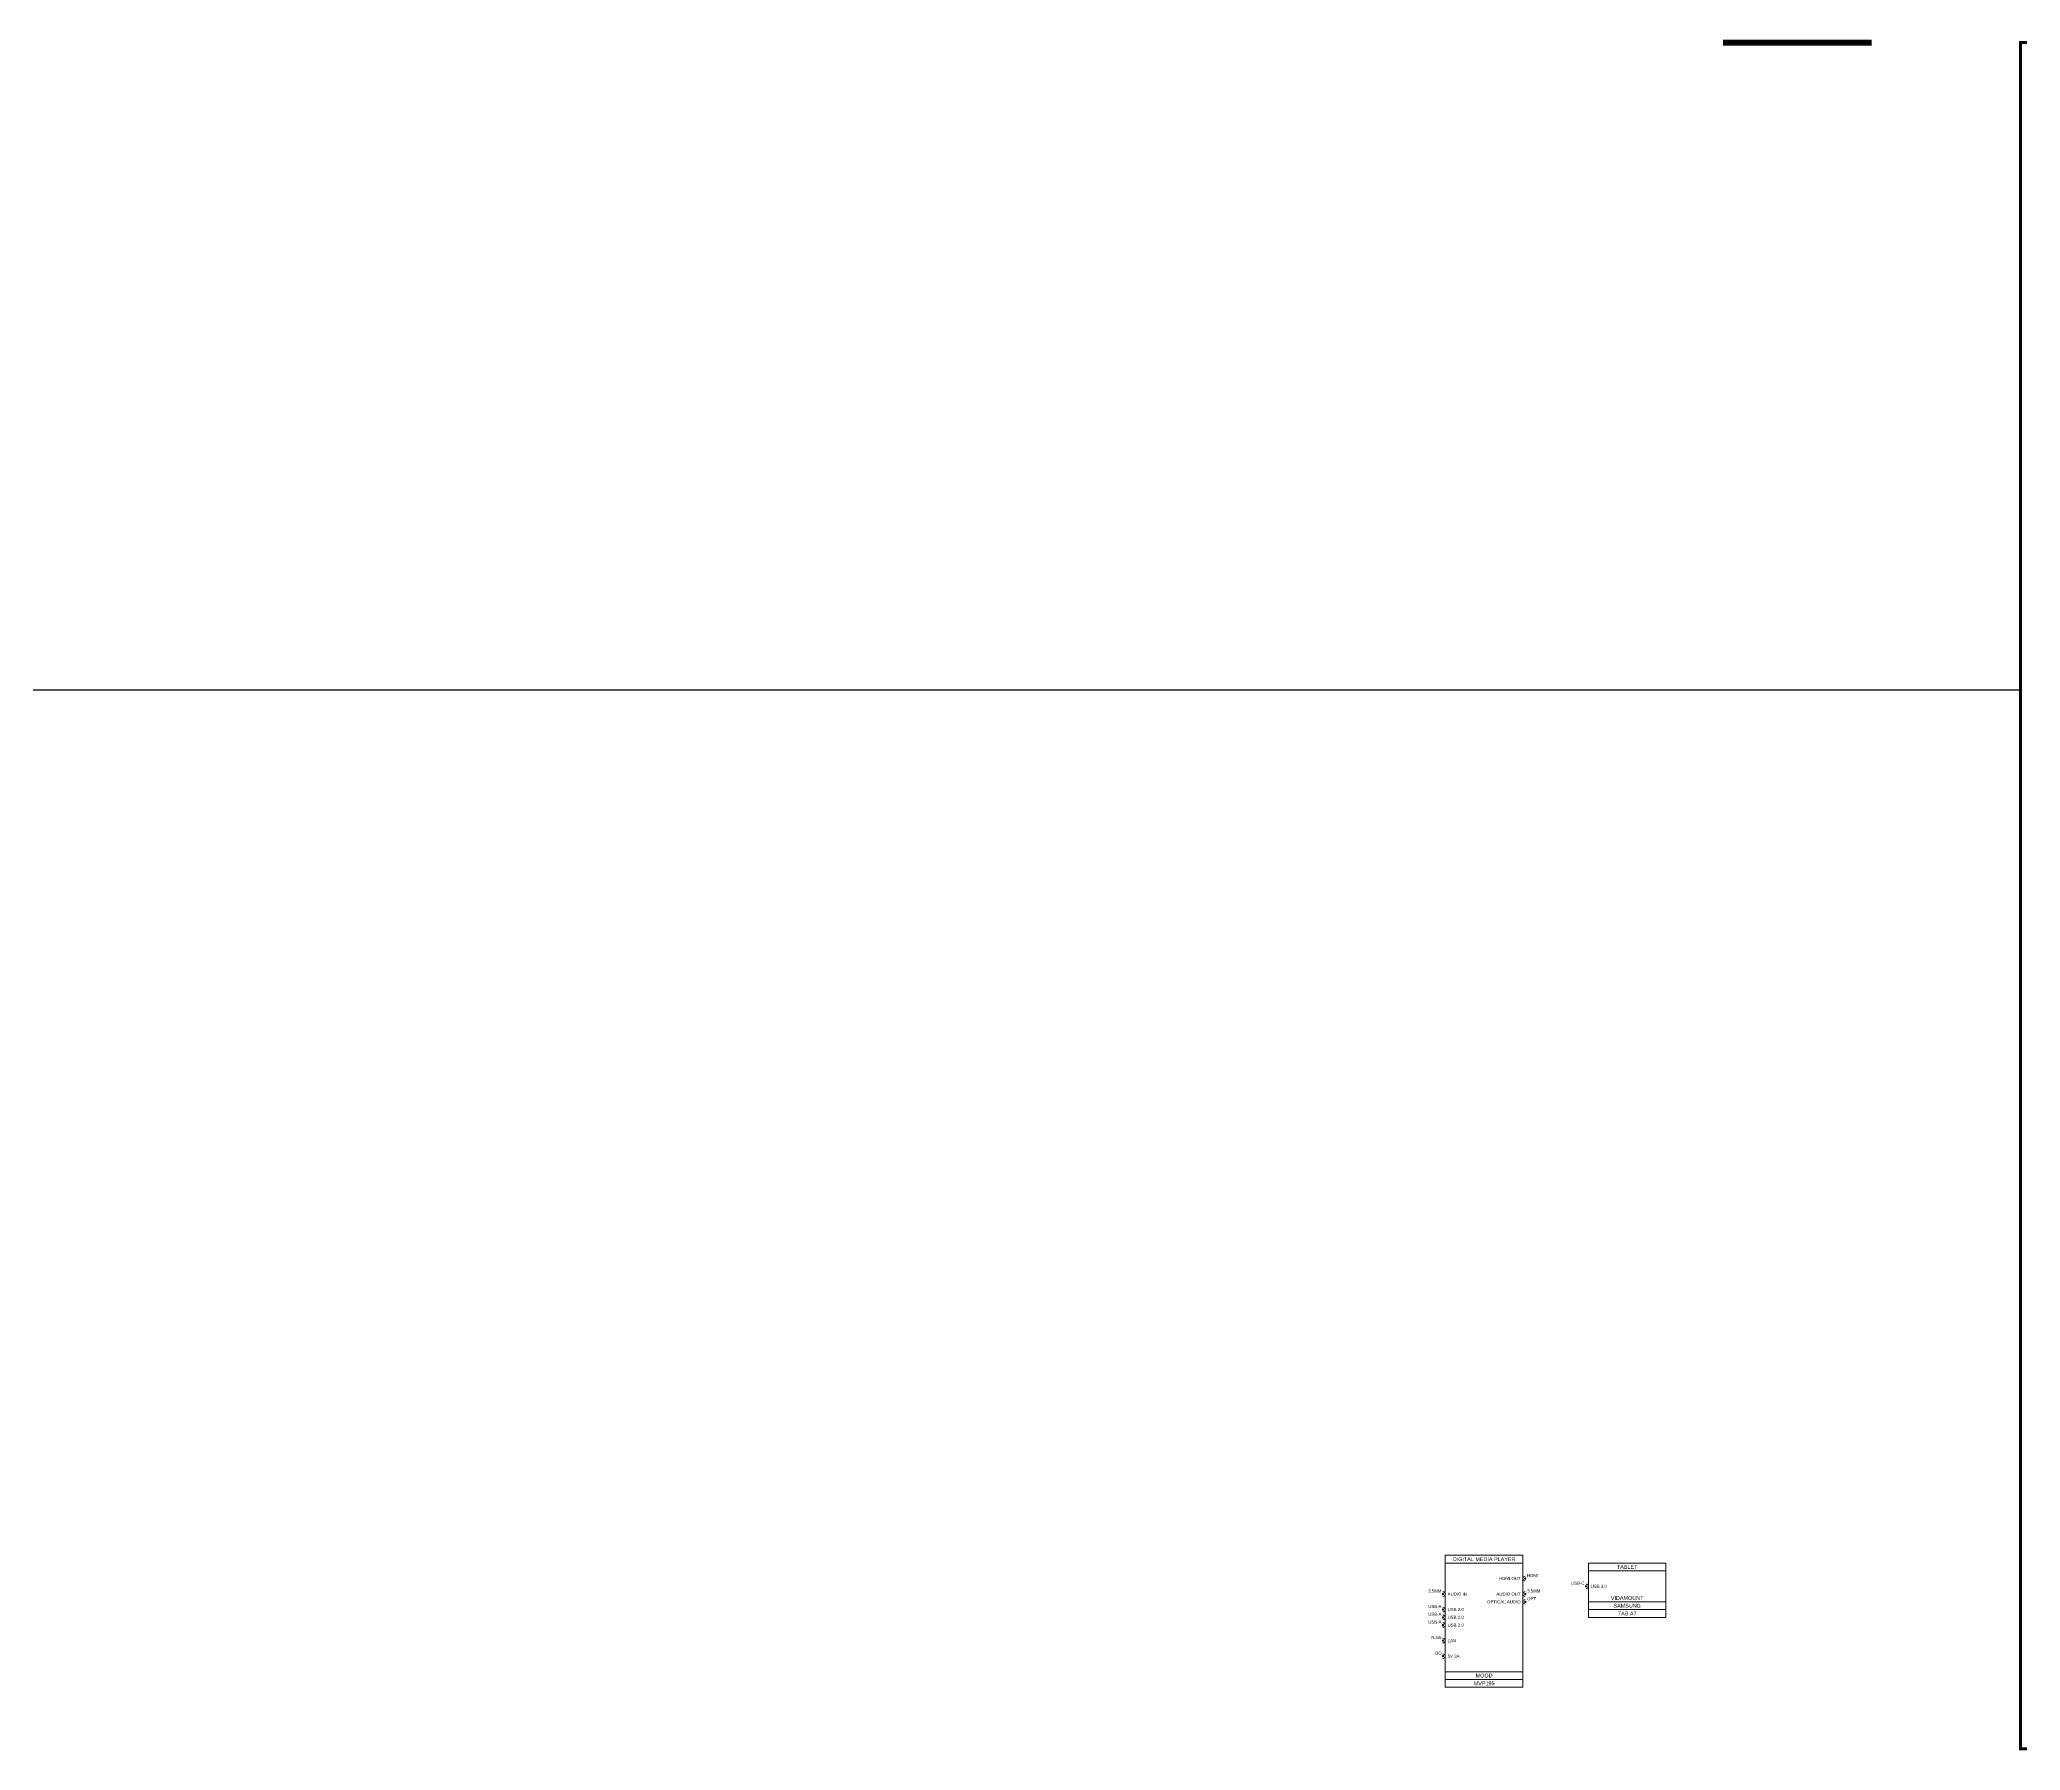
# Model space of a CAD drawing. Header units: millimetres. Extents: x -71336 to -35435, y -26189 to 22712.
# Drawn here: x -50021 to -48745, y 4056 to 5159 of the extents above; entities that cross this region are included whole.
import ezdxf
from ezdxf.enums import TextEntityAlignment as Align

# ---------------------------------------------------------------- set-up
doc = ezdxf.new("R2010")
doc.units = ezdxf.units.MM
doc.layers.add('SC - Equipment', color=7, linetype='Continuous', lineweight=13)
doc.layers.add('SC - Guides', color=211, linetype='Continuous', plot=False)
doc.layers.add('SC - Titlesheet - Model', color=250, linetype='Continuous', plot=False)
doc.styles.get("Standard").update_dxf_attribs({"font": 'arial.ttf', "height": 35})

# ---------------------------------------------------------------- blocks, each defined once
blk = doc.blocks.new('*U189')
at = {"layer": 'SC - Guides', "color": 5, "ltscale": 5, "const_width": 2}
blk.add_lwpolyline([(-415.5, 287), (-465.5, 287)], dxfattribs=at)
at = {"layer": 'SC - Titlesheet - Model', "color": 6, "ltscale": 5, "const_width": 1}
blk.add_lwpolyline([(-365.5, -287), (365.5, -287), (365.5, 287), (-365.5, 287)], close=True, dxfattribs=at)
at = {"layer": 'SC - Titlesheet - Model', "color": 5, "lineweight": 30, "ltscale": 5, "flags": 104}
blk.add_attdef('ADDITIONS', text='', height=5, dxfattribs=at).set_placement((-365.5, -312), align=Align.TOP_LEFT)
blk.add_attdef('CHANGES', text='', height=5, dxfattribs=at).set_placement((0, -312), align=Align.TOP_CENTER)
blk.add_attdef('OMISSIONS', text='', height=5, dxfattribs=at).set_placement((365.5, -312), align=Align.TOP_RIGHT)
blk = doc.blocks.new('MOOD MVP195 - SCHEMATIC')
at = {"layer": 'SC - Equipment'}
for p, q in [((-25, 0), (25, 0)), ((-25, -85), (-25, 0)), ((25, 0), (25, -85)), ((25, -5), (-25, -5)), ((25, -75), (-25, -75)), ((25, -75), (-25, -75)), ((25, -80), (-25, -80)), ((25, -80), (-25, -80)), ((25, -80), (-25, -80)), ((25, -85), (-25, -85))]:
    blk.add_line(p, q, dxfattribs=at)
at = {"layer": 'SC - Equipment', "const_width": 0.7}
for points in [[(-26.1, -25, 1), (-26.9, -25, 1)], [(26.1, -15, -1), (26.9, -15, -1)], [(26.1, -25, -1), (26.9, -25, -1)], [(-26.1, -35, 1), (-26.9, -35, 1)], [(26.1, -30, -1), (26.9, -30, -1)], [(-26.1, -40, 1), (-26.9, -40, 1)], [(-26.1, -45, 1), (-26.9, -45, 1)], [(-26.1, -55, 1), (-26.9, -55, 1)], [(-26.1, -65, 1), (-26.9, -65, 1)]]:
    blk.add_lwpolyline(points, format="xyb", close=True, dxfattribs=at)
at = {"layer": 'SC - Equipment'}
for centre, start, end in [((-26.5, -25), 270, 90), ((26.5, -15), 90, 270), ((26.5, -25), 90, 270), ((-26.5, -35), 270, 90), ((26.5, -30), 90, 270), ((-26.5, -40), 270, 90), ((-26.5, -45), 270, 90), ((-26.5, -55), 270, 90), ((-26.5, -65), 270, 90)]:
    blk.add_arc(centre, 1.5, start, end, dxfattribs=at)
at = {"ltscale": 5}
for tag, p in [('DESCRIPTION', (0, -2.5)), ('MAKE', (0, -77.5)), ('MODEL', (0, -82.5))]:
    blk.add_attdef(tag, text='', height=2.5, dxfattribs=at).set_placement(p, align=Align.MIDDLE_CENTER)
at = {"ltscale": 5, "flags": 1}
for tag, p in [('ROOM_TYPE', (45, -5)), ('LOCATION', (45, -10)), ('RACK_EQUIPMENT_(Y/N)', (45, -15)), ('AMP(@240V)', (45, -40)), ('IP_(Y/N)', (45, -30)), ('POE(WATT)', (45, -35)), ('WATT', (45, -45)), ('BTU/H', (45, -50)), ('WEIGHT(KG)', (45, -55)), ('TRANSFORMER_TAPS', (45, -60))]:
    blk.add_attdef(tag, p, '', height=2.5, dxfattribs=at)
blk.add_attdef('BRACKET', text='', height=2.5, dxfattribs=at).set_placement((0, -72.5), align=Align.MIDDLE_CENTER)
at = {"layer": 'SC - Equipment', "ltscale": 5, "char_height": 2}
for s, insert, width, attachment_point in [('HDMI', (27.7, -13), 7.175, 4), ('3.5MM', (-27.5, -23), 5.774, 6), ('AUDIO IN', (-23.5, -25), 23.5, 4), ('AUDIO OUT', (23.5, -25), 23.5, 6), ('HDMI OUT', (23.5, -15), 23.5, 6), ('3.5MM', (27.7, -23), 7.175, 4), ('USB-A', (-27.5, -33), 5.774, 6), ('USB-A', (-27.5, -38), 5.774, 6), ('USB 2.0', (-23.5, -35), 23.5, 4), ('OPTICAL AUDIO ', (23.5, -30), 23.5, 6), ('OPT', (27.7, -28), 7.175, 4), ('USB-A', (-27.5, -43), 5.774, 6), ('USB 2.0', (-23.5, -40), 23.5, 4), ('USB 2.0', (-23.5, -45), 23.5, 4), ('RJ45', (-27.5, -53), 5.774, 6), ('DC', (-27.5, -63), 5.774, 6), ('LAN', (-23.5, -55), 23.5, 4), ('5V 3A', (-23.5, -65), 23.5, 4)]:
    blk.add_mtext(s, dxfattribs=dict(at, insert=insert, width=width, attachment_point=attachment_point))
blk = doc.blocks.new('SAMSUNG TAB A7 - SCHEMATIC')
at = {"layer": 'SC - Equipment'}
for p, q in [((-25, 0), (25, 0)), ((-25, -35), (-25, 0)), ((25, 0), (25, -35)), ((25, -5), (-25, -5)), ((25, -25), (-25, -25)), ((25, -25), (-25, -25)), ((25, -30), (-25, -30)), ((25, -30), (-25, -30)), ((25, -30), (-25, -30)), ((25, -35), (-25, -35))]:
    blk.add_line(p, q, dxfattribs=at)
at = {"layer": 'SC - Equipment', "const_width": 0.7}
blk.add_lwpolyline([(-26.1, -15, 1), (-26.9, -15, 1)], format="xyb", close=True, dxfattribs=at)
at = {"layer": 'SC - Equipment'}
blk.add_arc((-26.5, -15), 1.5, 270, 90, dxfattribs=at)
at = {"ltscale": 5}
for tag, p in [('DESCRIPTION', (0, -2.5)), ('BRACKET', (0, -22.5)), ('MODEL', (0, -32.5)), ('MAKE', (0, -27.5))]:
    blk.add_attdef(tag, text='', height=2.5, dxfattribs=at).set_placement(p, align=Align.MIDDLE_CENTER)
at = {"ltscale": 5, "flags": 1}
for tag, p in [('ROOM_TYPE', (45, -5)), ('LOCATION', (45, -10)), ('RACK_EQUIPMENT_(Y/N)', (45, -15)), ('AMP(@240V)', (45, -40)), ('IP_(Y/N)', (45, -30)), ('POE(WATT)', (45, -35)), ('WATT', (45, -45)), ('BTU/H', (45, -50)), ('WEIGHT(KG)', (45, -55)), ('TRANSFORMER_TAPS', (45, -60))]:
    blk.add_attdef(tag, p, '', height=2.5, dxfattribs=at)
at = {"layer": 'SC - Equipment', "ltscale": 5, "char_height": 2}
for s, insert, width, attachment_point in [('USB-C', (-27.5, -13), 5.774, 6), ('USB 3.0', (-23.5, -15), 23.5, 4)]:
    blk.add_mtext(s, dxfattribs=dict(at, insert=insert, width=width, attachment_point=attachment_point))

msp = doc.modelspace()

# ---------------------------------------------------------------- linework, layer by layer
at = {"ltscale": 5}
msp.add_lwpolyline([(-48745.154, 4739.522), (-57357.202, 4739.522)], dxfattribs=at)

# ---------------------------------------------------------------- block references
at = {"xscale": 1.915184678522737, "yscale": 1.915184678522737, "zscale": 1.915184678522737}
msp.add_blockref('*U189', (-48045.154, 4607.083), dxfattribs=at)
at = {"ltscale": 5}
for name, p, values in [('MOOD MVP195 - SCHEMATIC', (-49090.632, 4182.169), {'DESCRIPTION': 'DIGITAL MEDIA PLAYER', 'MAKE': 'MOOD', 'MODEL': 'MVP195'}), ('SAMSUNG TAB A7 - SCHEMATIC', (-48998.465, 4177.157), {'DESCRIPTION': 'TABLET', 'MAKE': 'SAMSUNG', 'MODEL': 'TAB A7', 'BRACKET': 'VIDAMOUNT'})]:
    msp.add_blockref(name, p, dxfattribs=at).add_auto_attribs(values)

doc.saveas('drawing.dxf')
